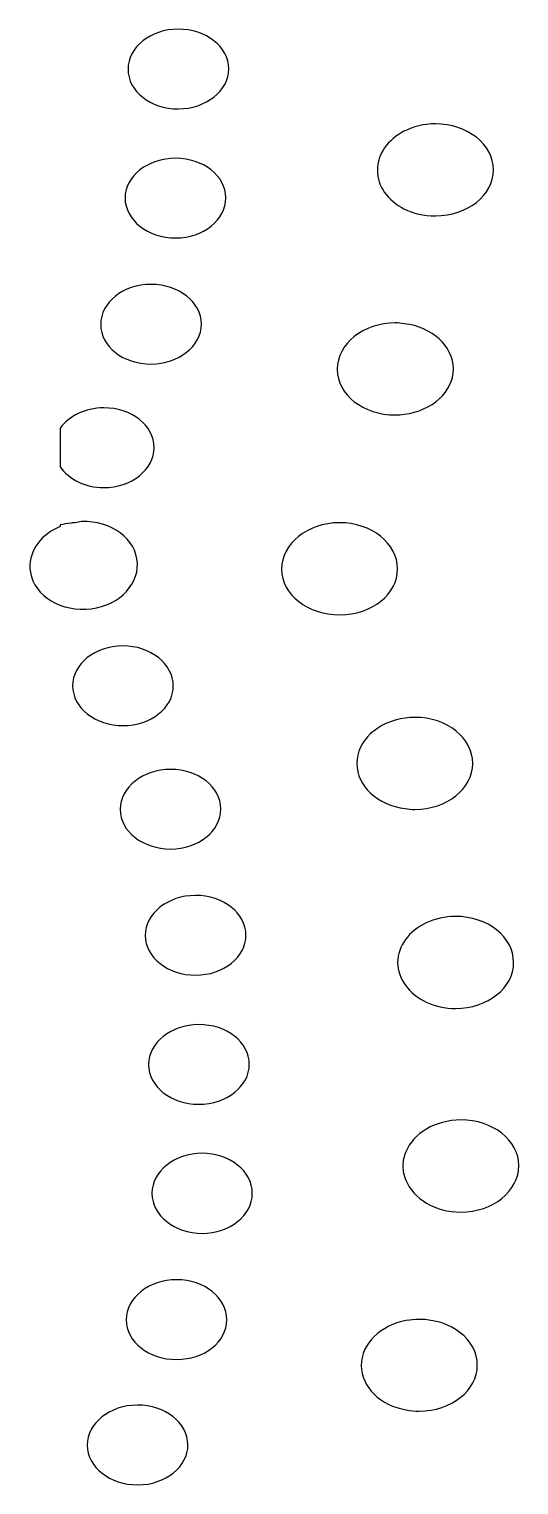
# Model space of a CAD drawing. Header units: centimetres. Extents: x -13.4 to 13.4, y -13.4 to 13.3.
# Drawn here: x 12.145 to 13.226, y -6.482 to -3.265 of the extents above; entities that cross this region are included whole.
import ezdxf

# ---------------------------------------------------------------- set-up
doc = ezdxf.new("R2010")
doc.units = ezdxf.units.CM
doc.header["$MEASUREMENT"] = 0
doc.layers.add('Layer 1', color=7, linetype='Continuous')

msp = doc.modelspace()

# ---------------------------------------------------------------- linework, layer by layer
at = {"layer": 'Layer 1', "color": 222, "lineweight": 25}
for points, knots in [([(12.47386, -3.26521), (12.53514, -3.2651), (12.58541, -3.30426), (12.58548, -3.35285), (12.58548, -3.35285), (12.58548, -3.40144), (12.53514, -3.4412), (12.47386, -3.44132), (12.47386, -3.44132), (12.41258, -3.44143), (12.36316, -3.40227), (12.36307, -3.35368), (12.36307, -3.35368), (12.36307, -3.30509), (12.41259, -3.26533), (12.47386, -3.26521)], [0, 0, 0, 0, 0.2, 0.2, 0.2, 0.2, 0.4, 0.4, 0.4, 0.4, 0.6, 0.6, 0.6, 0.6, 1, 1, 1, 1]), ([(13.04189, -3.4744), (13.11263, -3.47427), (13.16995, -3.52001), (13.17005, -3.5761), (13.17005, -3.5761), (13.17005, -3.63219), (13.11269, -3.67766), (13.04189, -3.6778), (13.04189, -3.6778), (13.01634, -3.67785), (12.99247, -3.67225), (12.97244, -3.66209), (12.97244, -3.66209), (12.93702, -3.64406), (12.9138, -3.61279), (12.91374, -3.57693), (12.91374, -3.57693), (12.91374, -3.54107), (12.93711, -3.5091), (12.97244, -3.49094), (12.97244, -3.49094), (12.99242, -3.4807), (13.01644, -3.47445), (13.04189, -3.4744)], [0, 0, 0, 0, 0.1428571, 0.1428571, 0.1428571, 0.1428571, 0.2857143, 0.2857143, 0.2857143, 0.2857143, 0.4285714, 0.4285714, 0.4285714, 0.4285714, 0.5714286, 0.5714286, 0.5714286, 0.5714286, 0.7142857, 0.7142857, 0.7142857, 0.7142857, 1, 1, 1, 1]), ([(12.46808, -3.55047), (12.52936, -3.55036), (12.5788, -3.58952), (12.57887, -3.63811), (12.57887, -3.63811), (12.57887, -3.6867), (12.52933, -3.72646), (12.46808, -3.72658), (12.46808, -3.72658), (12.4068, -3.72669), (12.35655, -3.6867), (12.35646, -3.63811), (12.35646, -3.63811), (12.35646, -3.58952), (12.40675, -3.55058), (12.46808, -3.55047)], [0, 0, 0, 0, 0.2, 0.2, 0.2, 0.2, 0.4, 0.4, 0.4, 0.4, 0.6, 0.6, 0.6, 0.6, 1, 1, 1, 1]), ([(12.41351, -3.8291), (12.47479, -3.82899), (12.52505, -3.86815), (12.52513, -3.91674), (12.52513, -3.91674), (12.52513, -3.96533), (12.47484, -4.00509), (12.41351, -4.00521), (12.41351, -4.00521), (12.35223, -4.00532), (12.30279, -3.96616), (12.30272, -3.91757), (12.30272, -3.91757), (12.30272, -3.86898), (12.35226, -3.82922), (12.41351, -3.8291)], [0, 0, 0, 0, 0.2, 0.2, 0.2, 0.2, 0.4, 0.4, 0.4, 0.4, 0.6, 0.6, 0.6, 0.6, 1, 1, 1, 1]), ([(12.95342, -3.91427), (12.96026, -3.91426), (12.96671, -3.91511), (12.97326, -3.91592), (12.97326, -3.91592), (13.03447, -3.92347), (13.0815, -3.96527), (13.08157, -4.01597), (13.08157, -4.01597), (13.08157, -4.06667), (13.03444, -4.10823), (12.97326, -4.11602), (12.97326, -4.11602), (12.96671, -4.11685), (12.96026, -4.11769), (12.95342, -4.11767), (12.95342, -4.11767), (12.88264, -4.1178), (12.82536, -4.07289), (12.82526, -4.0168), (12.82526, -4.0168), (12.82526, -3.96068), (12.88264, -3.91441), (12.95342, -3.91427)], [0, 0, 0, 0, 0.1428571, 0.1428571, 0.1428571, 0.1428571, 0.2857143, 0.2857143, 0.2857143, 0.2857143, 0.4285714, 0.4285714, 0.4285714, 0.4285714, 0.5714286, 0.5714286, 0.5714286, 0.5714286, 0.7142857, 0.7142857, 0.7142857, 0.7142857, 1, 1, 1, 1]), ([(12.30933, -4.10196), (12.37061, -4.10185), (12.42086, -4.14101), (12.42095, -4.1896), (12.42095, -4.1896), (12.42095, -4.23819), (12.37059, -4.27795), (12.30933, -4.27807), (12.30933, -4.27807), (12.26769, -4.27815), (12.23235, -4.25942), (12.21342, -4.23259), (12.21342, -4.23259), (12.21342, -4.23259), (12.21342, -4.1466), (12.21342, -4.1466), (12.21342, -4.1466), (12.23248, -4.12009), (12.26816, -4.10203), (12.30933, -4.10195), (12.30933, -4.10195), (12.30933, -4.10195), (12.30933, -4.10196), (12.30933, -4.10196)], [0, 0, 0, 0, 0.1428571, 0.1428571, 0.1428571, 0.1428571, 0.2857143, 0.2857143, 0.2857143, 0.2857143, 0.4285714, 0.4285714, 0.4285714, 0.4285714, 0.5714286, 0.5714286, 0.5714286, 0.5714286, 0.7142857, 0.7142857, 0.7142857, 0.7142857, 1, 1, 1, 1]), ([(12.26054, -4.35331), (12.32594, -4.35034), (12.38134, -4.39166), (12.38374, -4.44509), (12.38374, -4.44509), (12.38617, -4.49851), (12.33502, -4.54382), (12.26964, -4.54679), (12.26964, -4.54679), (12.20424, -4.54976), (12.14887, -4.50926), (12.14644, -4.45584), (12.14644, -4.45584), (12.14464, -4.41633), (12.17251, -4.38098), (12.21341, -4.36406), (12.21341, -4.36406), (12.21341, -4.36406), (12.21341, -4.36075), (12.21341, -4.36075), (12.21341, -4.36075), (12.22117, -4.35877), (12.22906, -4.3574), (12.23739, -4.35662), (12.23739, -4.35662), (12.24037, -4.35598), (12.24339, -4.35625), (12.24649, -4.35579), (12.24649, -4.35579), (12.25129, -4.35508), (12.25556, -4.35354), (12.26054, -4.35331)], [0, 0, 0, 0, 0.1111111, 0.1111111, 0.1111111, 0.1111111, 0.2222222, 0.2222222, 0.2222222, 0.2222222, 0.3333333, 0.3333333, 0.3333333, 0.3333333, 0.4444444, 0.4444444, 0.4444444, 0.4444444, 0.5555556, 0.5555556, 0.5555556, 0.5555556, 0.6666667, 0.6666667, 0.6666667, 0.6666667, 0.7777778, 0.7777778, 0.7777778, 0.7777778, 1, 1, 1, 1]), ([(12.83022, -4.35579), (12.90096, -4.35566), (12.95828, -4.4014), (12.95838, -4.45749), (12.95838, -4.45749), (12.95838, -4.51358), (12.90183, -4.55905), (12.83105, -4.55919), (12.83105, -4.55919), (12.76027, -4.55932), (12.70217, -4.51441), (12.70207, -4.45832), (12.70207, -4.45832), (12.70207, -4.40223), (12.75946, -4.35593), (12.83023, -4.35579), (12.83023, -4.35579), (12.83023, -4.35579), (12.83022, -4.35579), (12.83022, -4.35579)], [0, 0, 0, 0, 0.1666667, 0.1666667, 0.1666667, 0.1666667, 0.3333333, 0.3333333, 0.3333333, 0.3333333, 0.5, 0.5, 0.5, 0.5, 0.6666667, 0.6666667, 0.6666667, 0.6666667, 1, 1, 1, 1]), ([(12.35149, -4.62782), (12.41277, -4.62771), (12.46304, -4.6677), (12.46311, -4.71629), (12.46311, -4.71629), (12.46311, -4.76488), (12.41357, -4.80382), (12.35232, -4.80393), (12.35232, -4.80393), (12.29104, -4.80404), (12.24079, -4.76488), (12.2407, -4.71629), (12.2407, -4.71629), (12.2407, -4.6677), (12.29022, -4.62794), (12.35149, -4.62782)], [0, 0, 0, 0, 0.2, 0.2, 0.2, 0.2, 0.4, 0.4, 0.4, 0.4, 0.6, 0.6, 0.6, 0.6, 1, 1, 1, 1]), ([(12.99642, -4.78574), (13.06716, -4.78561), (13.12448, -4.83135), (13.12458, -4.88744), (13.12458, -4.88744), (13.12458, -4.94353), (13.06717, -4.989), (12.99642, -4.98914), (12.99642, -4.98914), (12.98904, -4.98915), (12.98194, -4.98843), (12.97492, -4.98749), (12.97492, -4.98749), (12.91442, -4.97945), (12.86833, -4.93771), (12.86826, -4.88744), (12.86826, -4.88744), (12.86826, -4.83717), (12.91445, -4.79567), (12.97492, -4.78739), (12.97492, -4.78739), (12.98193, -4.78642), (12.98903, -4.78575), (12.99642, -4.78574)], [0, 0, 0, 0, 0.1428571, 0.1428571, 0.1428571, 0.1428571, 0.2857143, 0.2857143, 0.2857143, 0.2857143, 0.4285714, 0.4285714, 0.4285714, 0.4285714, 0.5714286, 0.5714286, 0.5714286, 0.5714286, 0.7142857, 0.7142857, 0.7142857, 0.7142857, 1, 1, 1, 1]), ([(12.45733, -4.90067), (12.51861, -4.90056), (12.56803, -4.93972), (12.56812, -4.98831), (12.56812, -4.98831), (12.56812, -5.0369), (12.5186, -5.07666), (12.45733, -5.07678), (12.45733, -5.07678), (12.39605, -5.07689), (12.34578, -5.03773), (12.34571, -4.98914), (12.34571, -4.98914), (12.34571, -4.94055), (12.39605, -4.90079), (12.45733, -4.90067)], [0, 0, 0, 0, 0.2, 0.2, 0.2, 0.2, 0.4, 0.4, 0.4, 0.4, 0.6, 0.6, 0.6, 0.6, 1, 1, 1, 1]), ([(12.5119, -5.17931), (12.57322, -5.1792), (12.62337, -5.21836), (12.62352, -5.26695), (12.62352, -5.26695), (12.62352, -5.31554), (12.57406, -5.3553), (12.51272, -5.35542), (12.51272, -5.35542), (12.45144, -5.35553), (12.40118, -5.31637), (12.4011, -5.26778), (12.4011, -5.26778), (12.4011, -5.21919), (12.45061, -5.17943), (12.51189, -5.17931), (12.51189, -5.17931), (12.51189, -5.17931), (12.5119, -5.17931), (12.5119, -5.17931)], [0, 0, 0, 0, 0.1666667, 0.1666667, 0.1666667, 0.1666667, 0.3333333, 0.3333333, 0.3333333, 0.3333333, 0.5, 0.5, 0.5, 0.5, 0.6666667, 0.6666667, 0.6666667, 0.6666667, 1, 1, 1, 1]), ([(13.08654, -5.22561), (13.15727, -5.22548), (13.2146, -5.27122), (13.2147, -5.32731), (13.2147, -5.32731), (13.2147, -5.38343), (13.15727, -5.42887), (13.08654, -5.42901), (13.08654, -5.42901), (13.03899, -5.42909), (12.99791, -5.40817), (12.97574, -5.37775), (12.97574, -5.37775), (12.96493, -5.36287), (12.95841, -5.34577), (12.95838, -5.32731), (12.95838, -5.32731), (12.95838, -5.30889), (12.96496, -5.2918), (12.97574, -5.27687), (12.97574, -5.27687), (12.99784, -5.24636), (13.03893, -5.2257), (13.08654, -5.22561)], [0, 0, 0, 0, 0.1428571, 0.1428571, 0.1428571, 0.1428571, 0.2857143, 0.2857143, 0.2857143, 0.2857143, 0.4285714, 0.4285714, 0.4285714, 0.4285714, 0.5714286, 0.5714286, 0.5714286, 0.5714286, 0.7142857, 0.7142857, 0.7142857, 0.7142857, 1, 1, 1, 1]), ([(12.51934, -5.46456), (12.58062, -5.46445), (12.63088, -5.50361), (12.63096, -5.5522), (12.63096, -5.5522), (12.63096, -5.60076), (12.58068, -5.64055), (12.51934, -5.64067), (12.51934, -5.64067), (12.45806, -5.64078), (12.40862, -5.60162), (12.40855, -5.55303), (12.40855, -5.55303), (12.40855, -5.50444), (12.45809, -5.46468), (12.51934, -5.46456)], [0, 0, 0, 0, 0.2, 0.2, 0.2, 0.2, 0.4, 0.4, 0.4, 0.4, 0.6, 0.6, 0.6, 0.6, 1, 1, 1, 1]), ([(13.09811, -5.6754), (13.16885, -5.67527), (13.22616, -5.72018), (13.22627, -5.77627), (13.22627, -5.77627), (13.22627, -5.8324), (13.16891, -5.87866), (13.09811, -5.8788), (13.09811, -5.8788), (13.04127, -5.87891), (12.99336, -5.84912), (12.97657, -5.80852), (12.97657, -5.80852), (12.97245, -5.79859), (12.96998, -5.78812), (12.96996, -5.7771), (12.96996, -5.7771), (12.96994, -5.76608), (12.97247, -5.75562), (12.97657, -5.74568), (12.97657, -5.74568), (12.99321, -5.70502), (13.04129, -5.67551), (13.09811, -5.6754)], [0, 0, 0, 0, 0.1428571, 0.1428571, 0.1428571, 0.1428571, 0.2857143, 0.2857143, 0.2857143, 0.2857143, 0.4285714, 0.4285714, 0.4285714, 0.4285714, 0.5714286, 0.5714286, 0.5714286, 0.5714286, 0.7142857, 0.7142857, 0.7142857, 0.7142857, 1, 1, 1, 1]), ([(12.52678, -5.74899), (12.58806, -5.74888), (12.63749, -5.78887), (12.63757, -5.83746), (12.63757, -5.83746), (12.63757, -5.88602), (12.58805, -5.92581), (12.52678, -5.92593), (12.52678, -5.92593), (12.4655, -5.92604), (12.41608, -5.88605), (12.41599, -5.83746), (12.41599, -5.83746), (12.41599, -5.78887), (12.46551, -5.74911), (12.52678, -5.74899)], [0, 0, 0, 0, 0.2, 0.2, 0.2, 0.2, 0.4, 0.4, 0.4, 0.4, 0.6, 0.6, 0.6, 0.6, 1, 1, 1, 1]), ([(12.47056, -6.02845), (12.53184, -6.02834), (12.58127, -6.06833), (12.58135, -6.11692), (12.58135, -6.11692), (12.58135, -6.16551), (12.53183, -6.20445), (12.47056, -6.20456), (12.47056, -6.20456), (12.40928, -6.20467), (12.35901, -6.16551), (12.35894, -6.11692), (12.35894, -6.11692), (12.35894, -6.06833), (12.40928, -6.02857), (12.47056, -6.02845)], [0, 0, 0, 0, 0.2, 0.2, 0.2, 0.2, 0.4, 0.4, 0.4, 0.4, 0.6, 0.6, 0.6, 0.6, 1, 1, 1, 1]), ([(13.00634, -6.1161), (13.07708, -6.11597), (13.1344, -6.16088), (13.1345, -6.21697), (13.1345, -6.21697), (13.1345, -6.2731), (13.07708, -6.3186), (13.00634, -6.31867), (13.00634, -6.31867), (12.99643, -6.31869), (12.98668, -6.31785), (12.9774, -6.31619), (12.9774, -6.31619), (12.9205, -6.30594), (12.87825, -6.26606), (12.87818, -6.2178), (12.87818, -6.2178), (12.87818, -6.1696), (12.92053, -6.12905), (12.9774, -6.11858), (12.9774, -6.11858), (12.98669, -6.11688), (12.99642, -6.11612), (13.00634, -6.1161)], [0, 0, 0, 0, 0.1428571, 0.1428571, 0.1428571, 0.1428571, 0.2857143, 0.2857143, 0.2857143, 0.2857143, 0.4285714, 0.4285714, 0.4285714, 0.4285714, 0.5714286, 0.5714286, 0.5714286, 0.5714286, 0.7142857, 0.7142857, 0.7142857, 0.7142857, 1, 1, 1, 1]), ([(12.38374, -6.30544), (12.44502, -6.30533), (12.49528, -6.34449), (12.49536, -6.39308), (12.49536, -6.39308), (12.49536, -6.44167), (12.44584, -6.48143), (12.38457, -6.48155), (12.38457, -6.48155), (12.32329, -6.48166), (12.27302, -6.4425), (12.27295, -6.39391), (12.27295, -6.39391), (12.27295, -6.34532), (12.32249, -6.30556), (12.38374, -6.30544)], [0, 0, 0, 0, 0.2, 0.2, 0.2, 0.2, 0.4, 0.4, 0.4, 0.4, 0.6, 0.6, 0.6, 0.6, 1, 1, 1, 1])]:
    msp.add_open_spline(points, degree=3, knots=knots, dxfattribs=at)

doc.saveas('drawing.dxf')
